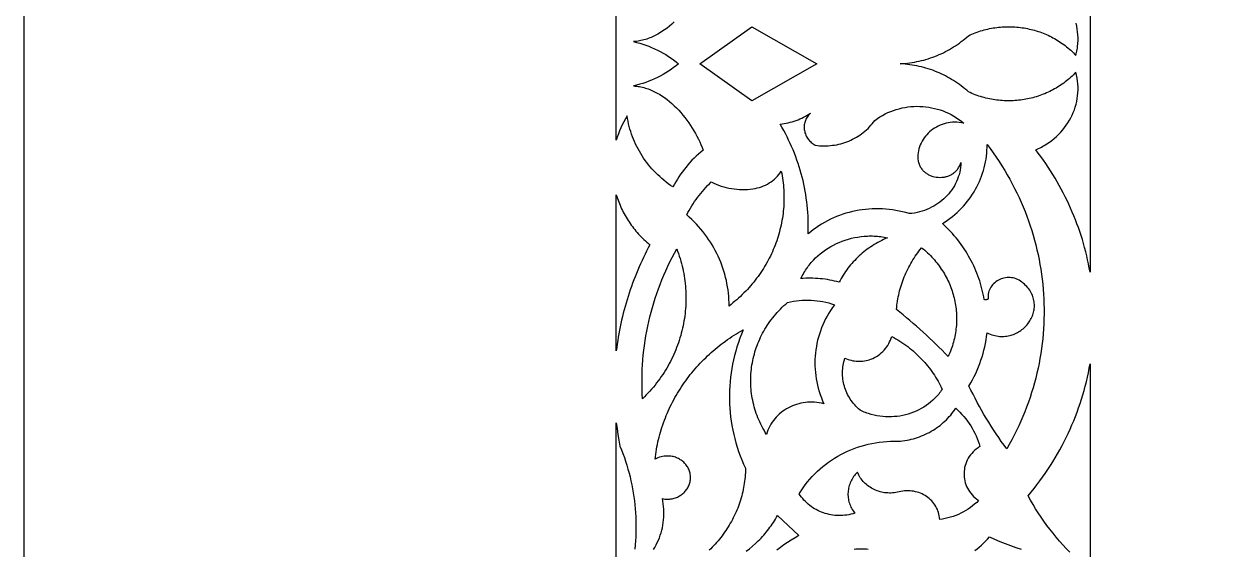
# Model space of a CAD drawing. Extents: x 1908 to 2928, y -299 to 721.
# Drawn here: x 1907.6 to 2110.3, y 216.8 to 305.5 of the extents above; entities that cross this region are included whole.
import ezdxf

# ---------------------------------------------------------------- set-up
doc = ezdxf.new("R2010")
doc.units = 0
doc.layers.add('BITMAP_LAYER', color=18, linetype='CONTINUOUS')

msp = doc.modelspace()

# ---------------------------------------------------------------- linework, layer by layer
at = {"layer": 'BITMAP_LAYER'}
for points in [[(2628.8, -298.58), (2927.55, 0.17), (2927.55, 422.67), (2628.8, 721.42), (2206.31, 721.42), (1907.55, 422.67), (1907.55, 0.17), (2206.31, -298.58)], [(2041.42, 298.8), (2030.44, 292.55), (2021.68, 298.8), (2030.44, 305.05)], [(2058.81, 291.6), (2059.31, 291.58), (2059.81, 291.53), (2060.31, 291.46), (2060.8, 291.38), (2061.29, 291.27), (2061.78, 291.14), (2062.26, 291), (2062.73, 290.83), (2063.2, 290.64), (2063.66, 290.44), (2064.11, 290.21), (2064.55, 289.96), (2064.99, 289.69), (2065.41, 289.41), (2065.82, 289.1), (2066.02, 288.94), (2066.22, 288.77), (2065.84, 288.84), (2065.46, 288.89), (2065.08, 288.92), (2064.7, 288.92), (2064.33, 288.91), (2063.96, 288.87), (2063.6, 288.81), (2063.25, 288.74), (2062.9, 288.65), (2062.56, 288.53), (2062.23, 288.41), (2061.91, 288.26), (2061.6, 288.1), (2061.3, 287.92), (2061.01, 287.73), (2060.73, 287.52), (2060.46, 287.3), (2060.21, 287.06), (2059.97, 286.81), (2059.75, 286.55), (2059.54, 286.28), (2059.35, 286), (2059.18, 285.7), (2059.02, 285.4), (2058.88, 285.08), (2058.76, 284.76), (2058.66, 284.43), (2058.58, 284.09), (2058.52, 283.74), (2058.49, 283.39), (2058.47, 283.02), (2058.48, 282.66), (2058.51, 282.48), (2058.54, 282.31), (2058.59, 282.15), (2058.63, 281.99), (2058.69, 281.84), (2058.75, 281.69), (2058.82, 281.54), (2058.89, 281.4), (2058.97, 281.27), (2059.06, 281.14), (2059.15, 281.01), (2059.24, 280.9), (2059.34, 280.78), (2059.45, 280.67), (2059.56, 280.57), (2059.67, 280.47), (2059.79, 280.38), (2059.91, 280.29), (2060.04, 280.21), (2060.17, 280.13), (2060.3, 280.05), (2060.43, 279.99), (2060.57, 279.93), (2060.71, 279.87), (2060.85, 279.82), (2061, 279.77), (2061.29, 279.69), (2061.59, 279.64), (2061.89, 279.61), (2062.19, 279.6), (2062.5, 279.61), (2062.8, 279.64), (2062.95, 279.66), (2063.1, 279.69), (2063.25, 279.73), (2063.39, 279.77), (2063.54, 279.82), (2063.68, 279.87), (2063.82, 279.93), (2063.95, 279.99), (2064.09, 280.06), (2064.22, 280.14), (2064.35, 280.22), (2064.48, 280.3), (2064.6, 280.4), (2064.72, 280.49), (2064.83, 280.6), (2064.94, 280.71), (2065.05, 280.82), (2065.15, 280.94), (2065.24, 281.07), (2065.33, 281.2), (2065.42, 281.34), (2065.5, 281.49), (2065.57, 281.64), (2065.64, 281.79), (2065.71, 281.95), (2065.76, 282.12), (2065.74, 281.7), (2065.69, 281.28), (2065.63, 280.87), (2065.54, 280.46), (2065.44, 280.06), (2065.31, 279.67), (2065.17, 279.29), (2065.01, 278.91), (2064.83, 278.54), (2064.64, 278.18), (2064.43, 277.83), (2064.2, 277.49), (2063.96, 277.16), (2063.7, 276.84), (2063.43, 276.54), (2063.15, 276.24), (2062.85, 275.96), (2062.53, 275.69), (2062.21, 275.43), (2061.87, 275.18), (2061.52, 274.95), (2061.16, 274.74), (2060.79, 274.54), (2060.4, 274.35), (2060.01, 274.18), (2059.61, 274.03), (2059.2, 273.89), (2058.78, 273.77), (2058.35, 273.67), (2057.91, 273.58), (2057.47, 273.52), (2057.02, 273.47), (2056.46, 273.64), (2055.9, 273.78), (2055.34, 273.91), (2054.77, 274.02), (2054.2, 274.11), (2053.64, 274.19), (2053.07, 274.24), (2052.5, 274.28), (2051.93, 274.3), (2051.36, 274.3), (2050.79, 274.29), (2050.22, 274.25), (2049.66, 274.2), (2049.1, 274.14), (2048.54, 274.05), (2047.98, 273.95), (2047.43, 273.83), (2046.88, 273.69), (2046.34, 273.54), (2045.8, 273.37), (2045.27, 273.18), (2044.75, 272.98), (2044.23, 272.76), (2043.72, 272.52), (2043.21, 272.27), (2042.72, 272), (2042.23, 271.72), (2041.75, 271.42), (2041.28, 271.1), (2040.83, 270.77), (2040.38, 270.42), (2039.94, 270.05), (2039.96, 270.66), (2039.97, 271.27), (2039.97, 271.87), (2039.95, 272.48), (2039.93, 273.08), (2039.89, 273.69), (2039.85, 274.29), (2039.79, 274.89), (2039.72, 275.49), (2039.64, 276.09), (2039.55, 276.68), (2039.45, 277.28), (2039.34, 277.87), (2039.22, 278.46), (2039.09, 279.05), (2038.94, 279.64), (2038.79, 280.22), (2038.62, 280.81), (2038.45, 281.38), (2038.26, 281.96), (2038.06, 282.53), (2037.86, 283.1), (2037.64, 283.67), (2037.41, 284.24), (2037.17, 284.8), (2036.92, 285.35), (2036.66, 285.91), (2036.4, 286.46), (2036.12, 287), (2035.83, 287.54), (2035.53, 288.08), (2035.22, 288.62), (2035.56, 288.65), (2035.91, 288.7), (2036.25, 288.76), (2036.6, 288.83), (2036.93, 288.91), (2037.27, 289), (2037.6, 289.1), (2037.92, 289.21), (2038.25, 289.33), (2038.56, 289.47), (2038.88, 289.61), (2039.18, 289.76), (2039.49, 289.93), (2039.78, 290.1), (2040.07, 290.29), (2040.36, 290.48), (2040.19, 290.31), (2040.04, 290.14), (2039.9, 289.97), (2039.78, 289.79), (2039.67, 289.61), (2039.58, 289.42), (2039.5, 289.23), (2039.43, 289.04), (2039.37, 288.85), (2039.33, 288.66), (2039.3, 288.46), (2039.28, 288.27), (2039.28, 288.08), (2039.28, 287.88), (2039.3, 287.69), (2039.33, 287.5), (2039.37, 287.31), (2039.42, 287.12), (2039.48, 286.94), (2039.55, 286.76), (2039.63, 286.58), (2039.73, 286.41), (2039.83, 286.24), (2039.94, 286.08), (2040.06, 285.93), (2040.19, 285.78), (2040.33, 285.64), (2040.47, 285.5), (2040.63, 285.37), (2040.79, 285.25), (2040.96, 285.14), (2041.14, 285.04), (2041.51, 285), (2041.88, 284.96), (2042.24, 284.94), (2042.61, 284.93), (2042.97, 284.93), (2043.34, 284.95), (2043.7, 284.98), (2044.06, 285.02), (2044.42, 285.07), (2044.77, 285.13), (2045.12, 285.21), (2045.47, 285.29), (2045.81, 285.39), (2046.15, 285.5), (2046.49, 285.62), (2046.82, 285.75), (2047.15, 285.89), (2047.47, 286.05), (2047.78, 286.21), (2048.09, 286.38), (2048.4, 286.57), (2048.69, 286.76), (2048.98, 286.96), (2049.26, 287.18), (2049.54, 287.4), (2049.8, 287.64), (2050.06, 287.88), (2050.31, 288.13), (2050.55, 288.4), (2050.78, 288.67), (2051, 288.95), (2051.22, 289.24), (2051.43, 289.39), (2051.64, 289.54), (2052.07, 289.82), (2052.51, 290.08), (2052.96, 290.32), (2053.42, 290.54), (2053.89, 290.74), (2054.36, 290.92), (2054.84, 291.07), (2055.33, 291.21), (2055.82, 291.33), (2056.31, 291.43), (2056.81, 291.5), (2057.31, 291.56), (2057.81, 291.59), (2058.31, 291.61)], [(2070.7, 284.46), (2071.22, 283.74), (2071.72, 283.01), (2072.21, 282.28), (2072.68, 281.54), (2073.14, 280.79), (2073.58, 280.04), (2074, 279.28), (2074.41, 278.52), (2074.81, 277.75), (2075.19, 276.98), (2075.56, 276.2), (2075.91, 275.42), (2076.25, 274.63), (2076.57, 273.83), (2076.87, 273.04), (2077.16, 272.24), (2077.44, 271.43), (2077.7, 270.63), (2077.94, 269.81), (2078.17, 269), (2078.39, 268.18), (2078.59, 267.36), (2078.77, 266.54), (2078.94, 265.71), (2079.09, 264.89), (2079.23, 264.06), (2079.36, 263.23), (2079.46, 262.39), (2079.56, 261.56), (2079.63, 260.72), (2079.69, 259.89), (2079.74, 259.05), (2079.77, 258.21), (2079.79, 257.37), (2079.79, 256.53), (2079.77, 255.69), (2079.74, 254.85), (2079.69, 254.02), (2079.63, 253.18), (2079.56, 252.34), (2079.46, 251.5), (2079.35, 250.67), (2079.23, 249.83), (2079.09, 249), (2078.94, 248.17), (2078.77, 247.34), (2078.58, 246.51), (2078.38, 245.69), (2078.16, 244.86), (2077.93, 244.04), (2077.68, 243.23), (2077.42, 242.41), (2077.14, 241.6), (2076.85, 240.79), (2076.54, 239.99), (2076.21, 239.19), (2075.87, 238.39), (2075.51, 237.6), (2075.14, 236.81), (2074.75, 236.03), (2074.34, 235.25), (2073.92, 234.48), (2073.49, 233.71), (2073.03, 234.34), (2072.57, 234.97), (2072.13, 235.61), (2071.69, 236.26), (2071.27, 236.91), (2070.85, 237.56), (2070.44, 238.22), (2070.03, 238.89), (2069.64, 239.55), (2069.25, 240.23), (2068.87, 240.9), (2068.5, 241.58), (2068.14, 242.27), (2067.79, 242.96), (2067.44, 243.65), (2067.11, 244.34), (2067.41, 244.87), (2067.7, 245.39), (2067.98, 245.93), (2068.24, 246.47), (2068.49, 247.01), (2068.72, 247.56), (2068.93, 248.12), (2069.13, 248.68), (2069.32, 249.25), (2069.49, 249.82), (2069.64, 250.39), (2069.78, 250.97), (2069.9, 251.55), (2070, 252.14), (2070.09, 252.73), (2070.16, 253.32), (2070.43, 253.2), (2070.7, 253.09), (2070.96, 253), (2071.23, 252.92), (2071.49, 252.85), (2071.75, 252.8), (2072.01, 252.76), (2072.26, 252.73), (2072.52, 252.72), (2072.77, 252.71), (2073.02, 252.72), (2073.26, 252.74), (2073.5, 252.77), (2073.74, 252.81), (2073.98, 252.86), (2074.21, 252.92), (2074.43, 252.99), (2074.65, 253.07), (2074.87, 253.16), (2075.08, 253.26), (2075.29, 253.36), (2075.49, 253.48), (2075.68, 253.6), (2075.87, 253.73), (2076.06, 253.87), (2076.24, 254.01), (2076.41, 254.16), (2076.57, 254.32), (2076.73, 254.48), (2076.88, 254.65), (2077.02, 254.83), (2077.16, 255), (2077.29, 255.19), (2077.41, 255.38), (2077.52, 255.57), (2077.63, 255.77), (2077.72, 255.97), (2077.81, 256.18), (2077.88, 256.38), (2077.95, 256.59), (2078.01, 256.81), (2078.06, 257.02), (2078.1, 257.24), (2078.13, 257.46), (2078.15, 257.68), (2078.16, 257.9), (2078.15, 258.12), (2078.14, 258.35), (2078.12, 258.57), (2078.08, 258.79), (2078.03, 259.01), (2077.97, 259.23), (2077.9, 259.45), (2077.82, 259.67), (2077.72, 259.89), (2077.61, 260.11), (2077.49, 260.32), (2077.36, 260.53), (2077.21, 260.74), (2077.05, 260.94), (2076.87, 261.14), (2076.68, 261.34), (2076.48, 261.53), (2076.26, 261.72), (2076.15, 261.82), (2076.04, 261.91), (2075.81, 262.08), (2075.57, 262.23), (2075.32, 262.35), (2075.07, 262.46), (2074.82, 262.54), (2074.56, 262.6), (2074.31, 262.64), (2074.05, 262.67), (2073.79, 262.67), (2073.53, 262.66), (2073.27, 262.63), (2073.02, 262.58), (2072.78, 262.51), (2072.54, 262.43), (2072.3, 262.34), (2072.08, 262.22), (2071.86, 262.1), (2071.65, 261.95), (2071.46, 261.8), (2071.27, 261.63), (2071.1, 261.45), (2070.95, 261.26), (2070.81, 261.05), (2070.68, 260.83), (2070.58, 260.6), (2070.49, 260.37), (2070.42, 260.12), (2070.37, 259.86), (2070.35, 259.6), (2070.35, 259.32), (2070.37, 259.04), (2070.29, 259), (2070.21, 258.97), (2070.12, 258.94), (2070.03, 258.93), (2069.94, 258.92), (2069.85, 258.92), (2069.76, 258.92), (2069.67, 258.94), (2069.59, 259.39), (2069.5, 259.85), (2069.4, 260.3), (2069.3, 260.75), (2069.18, 261.2), (2069.05, 261.64), (2068.92, 262.09), (2068.77, 262.53), (2068.62, 262.96), (2068.45, 263.39), (2068.28, 263.82), (2068.1, 264.25), (2067.91, 264.67), (2067.71, 265.09), (2067.5, 265.5), (2067.28, 265.91), (2067.05, 266.31), (2066.82, 266.71), (2066.57, 267.11), (2066.32, 267.5), (2066.06, 267.89), (2065.79, 268.27), (2065.51, 268.65), (2065.22, 269.02), (2064.93, 269.39), (2064.62, 269.75), (2064.31, 270.11), (2063.99, 270.46), (2063.67, 270.8), (2063.33, 271.14), (2062.99, 271.47), (2062.64, 271.8), (2063.08, 272.08), (2063.51, 272.38), (2063.92, 272.69), (2064.33, 273.01), (2064.72, 273.34), (2065.1, 273.68), (2065.47, 274.03), (2065.83, 274.39), (2066.17, 274.76), (2066.5, 275.14), (2066.82, 275.53), (2067.13, 275.93), (2067.42, 276.33), (2067.7, 276.75), (2067.96, 277.17), (2068.21, 277.59), (2068.45, 278.03), (2068.67, 278.47), (2068.88, 278.92), (2069.07, 279.37), (2069.25, 279.83), (2069.41, 280.3), (2069.56, 280.77), (2069.69, 281.24), (2069.8, 281.72), (2069.9, 282.21), (2069.99, 282.69), (2070.06, 283.18), (2070.11, 283.68), (2070.15, 284.18), (2070.17, 284.67), (2070.17, 285.18)], [(2035.49, 280.27), (2035.56, 279.87), (2035.62, 279.47), (2035.68, 279.07), (2035.73, 278.67), (2035.77, 278.27), (2035.81, 277.87), (2035.83, 277.47), (2035.85, 277.07), (2035.87, 276.67), (2035.87, 276.27), (2035.87, 275.87), (2035.86, 275.47), (2035.84, 275.07), (2035.82, 274.68), (2035.79, 274.28), (2035.75, 273.88), (2035.71, 273.49), (2035.66, 273.1), (2035.6, 272.71), (2035.53, 272.32), (2035.46, 271.93), (2035.38, 271.54), (2035.29, 271.15), (2035.2, 270.77), (2035.1, 270.39), (2035, 270), (2034.88, 269.63), (2034.76, 269.25), (2034.64, 268.87), (2034.5, 268.5), (2034.36, 268.13), (2034.22, 267.76), (2034.07, 267.39), (2033.91, 267.03), (2033.74, 266.67), (2033.57, 266.31), (2033.39, 265.95), (2033.21, 265.6), (2033.01, 265.25), (2032.82, 264.9), (2032.61, 264.55), (2032.4, 264.21), (2032.19, 263.87), (2031.96, 263.54), (2031.74, 263.2), (2031.5, 262.87), (2031.26, 262.55), (2031.01, 262.22), (2030.76, 261.91), (2030.5, 261.59), (2030.24, 261.28), (2029.97, 260.97), (2029.69, 260.67), (2029.41, 260.37), (2029.12, 260.07), (2028.82, 259.78), (2028.52, 259.49), (2028.22, 259.21), (2027.9, 258.93), (2027.59, 258.66), (2027.26, 258.39), (2026.94, 258.12), (2026.6, 257.86), (2026.6, 258.41), (2026.58, 258.95), (2026.54, 259.5), (2026.49, 260.04), (2026.43, 260.57), (2026.35, 261.11), (2026.25, 261.64), (2026.14, 262.17), (2026.02, 262.7), (2025.88, 263.22), (2025.73, 263.74), (2025.57, 264.25), (2025.39, 264.76), (2025.19, 265.27), (2024.98, 265.77), (2024.76, 266.26), (2024.53, 266.75), (2024.28, 267.23), (2024.02, 267.71), (2023.74, 268.18), (2023.46, 268.64), (2023.15, 269.1), (2022.84, 269.55), (2022.51, 270), (2022.18, 270.43), (2021.82, 270.86), (2021.46, 271.28), (2021.08, 271.69), (2020.7, 272.09), (2020.3, 272.49), (2019.88, 272.87), (2019.46, 273.25), (2019.66, 273.64), (2019.87, 274.02), (2020.08, 274.39), (2020.31, 274.77), (2020.54, 275.13), (2020.78, 275.5), (2021.03, 275.86), (2021.28, 276.21), (2021.55, 276.56), (2021.82, 276.9), (2022.1, 277.24), (2022.38, 277.57), (2022.68, 277.9), (2022.98, 278.22), (2023.29, 278.53), (2023.6, 278.84), (2024.01, 278.64), (2024.42, 278.46), (2024.84, 278.29), (2025.26, 278.14), (2025.69, 278.01), (2026.13, 277.89), (2026.57, 277.79), (2027.01, 277.71), (2027.46, 277.64), (2027.91, 277.59), (2028.36, 277.56), (2028.81, 277.55), (2029.27, 277.55), (2029.72, 277.57), (2030.18, 277.61), (2030.63, 277.67), (2031, 277.73), (2031.37, 277.81), (2031.73, 277.9), (2032.08, 278.02), (2032.42, 278.15), (2032.75, 278.3), (2033.08, 278.47), (2033.39, 278.66), (2033.69, 278.86), (2033.98, 279.07), (2034.25, 279.3), (2034.52, 279.55), (2034.76, 279.81), (2034.99, 280.09), (2035.21, 280.37), (2035.41, 280.67)], [(2007.65, 276.37), (2007.75, 276.06), (2007.85, 275.76), (2007.96, 275.47), (2008.08, 275.17), (2008.2, 274.88), (2008.32, 274.58), (2008.46, 274.29), (2008.59, 274.01), (2008.74, 273.72), (2008.89, 273.44), (2009.04, 273.16), (2009.2, 272.88), (2009.37, 272.61), (2009.54, 272.34), (2009.72, 272.07), (2009.9, 271.8), (2010.08, 271.54), (2010.28, 271.28), (2010.47, 271.02), (2010.68, 270.77), (2010.88, 270.52), (2011.1, 270.27), (2011.31, 270.03), (2011.54, 269.79), (2011.76, 269.55), (2012, 269.32), (2012.23, 269.09), (2012.47, 268.87), (2012.72, 268.65), (2012.97, 268.43), (2013.23, 268.22), (2012.95, 267.69), (2012.68, 267.15), (2012.41, 266.62), (2012.15, 266.08), (2011.9, 265.54), (2011.65, 265), (2011.41, 264.46), (2011.18, 263.91), (2010.95, 263.36), (2010.73, 262.81), (2010.52, 262.26), (2010.31, 261.7), (2010.11, 261.15), (2009.92, 260.59), (2009.73, 260.03), (2009.55, 259.47), (2009.37, 258.9), (2009.21, 258.34), (2009.04, 257.77), (2008.89, 257.2), (2008.74, 256.63), (2008.6, 256.06), (2008.46, 255.48), (2008.34, 254.91), (2008.22, 254.33), (2008.1, 253.75), (2007.99, 253.17), (2007.89, 252.59), (2007.8, 252.01), (2007.71, 251.43), (2007.63, 250.85), (2007.55, 250.26), (2007.55, 276.67)], [(2050.83, 269.7), (2051.11, 269.69), (2051.39, 269.67), (2051.67, 269.65), (2051.95, 269.63), (2052.24, 269.59), (2052.52, 269.56), (2052.8, 269.51), (2053.08, 269.46), (2053.36, 269.4), (2053.03, 269.26), (2052.7, 269.11), (2052.37, 268.95), (2052.05, 268.78), (2051.74, 268.61), (2051.42, 268.43), (2051.12, 268.25), (2050.81, 268.05), (2050.52, 267.86), (2050.22, 267.66), (2049.93, 267.45), (2049.65, 267.23), (2049.37, 267.01), (2049.1, 266.79), (2048.83, 266.56), (2048.57, 266.32), (2048.31, 266.08), (2048.06, 265.83), (2047.82, 265.58), (2047.58, 265.32), (2047.35, 265.06), (2047.12, 264.8), (2046.9, 264.52), (2046.68, 264.25), (2046.48, 263.97), (2046.27, 263.68), (2046.08, 263.39), (2045.89, 263.1), (2045.71, 262.8), (2045.53, 262.5), (2045.36, 262.19), (2045.2, 261.88), (2044.81, 261.99), (2044.41, 262.08), (2044.01, 262.17), (2043.61, 262.25), (2043.21, 262.32), (2042.81, 262.38), (2042.4, 262.43), (2042, 262.47), (2041.59, 262.5), (2041.18, 262.53), (2040.77, 262.54), (2040.36, 262.55), (2039.95, 262.55), (2039.54, 262.54), (2039.14, 262.52), (2038.73, 262.49), (2038.85, 262.73), (2038.97, 262.98), (2039.1, 263.21), (2039.24, 263.45), (2039.37, 263.68), (2039.52, 263.91), (2039.67, 264.13), (2039.82, 264.35), (2039.98, 264.57), (2040.15, 264.78), (2040.31, 264.99), (2040.49, 265.2), (2040.66, 265.4), (2040.84, 265.59), (2041.22, 265.98), (2041.61, 266.34), (2042.01, 266.69), (2042.43, 267.02), (2042.87, 267.33), (2043.31, 267.63), (2043.77, 267.9), (2044.24, 268.16), (2044.72, 268.4), (2045.21, 268.62), (2045.72, 268.82), (2046.23, 269), (2046.75, 269.17), (2047.27, 269.31), (2047.8, 269.43), (2048.34, 269.52), (2048.89, 269.6), (2049.44, 269.66), (2049.99, 269.69), (2050.27, 269.7), (2050.55, 269.7)], [(2059.37, 267.51), (2059.63, 267.29), (2059.88, 267.07), (2060.13, 266.84), (2060.37, 266.61), (2060.6, 266.37), (2060.83, 266.14), (2061.05, 265.89), (2061.27, 265.65), (2061.48, 265.4), (2061.68, 265.15), (2061.88, 264.89), (2062.08, 264.63), (2062.26, 264.37), (2062.44, 264.1), (2062.62, 263.83), (2062.79, 263.56), (2062.95, 263.29), (2063.11, 263.01), (2063.26, 262.73), (2063.41, 262.45), (2063.55, 262.17), (2063.68, 261.88), (2063.81, 261.6), (2063.93, 261.3), (2064.04, 261.01), (2064.15, 260.72), (2064.25, 260.42), (2064.35, 260.12), (2064.44, 259.82), (2064.52, 259.52), (2064.6, 259.22), (2064.67, 258.92), (2064.73, 258.61), (2064.79, 258.31), (2064.84, 258), (2064.89, 257.69), (2064.92, 257.38), (2064.96, 257.07), (2064.98, 256.76), (2065, 256.45), (2065.01, 256.14), (2065.02, 255.83), (2065.02, 255.51), (2065.01, 255.2), (2065, 254.89), (2064.98, 254.57), (2064.95, 254.26), (2064.91, 253.95), (2064.87, 253.64), (2064.83, 253.32), (2064.77, 253.01), (2064.71, 252.7), (2064.64, 252.39), (2064.57, 252.08), (2064.49, 251.77), (2064.4, 251.46), (2064.3, 251.15), (2064.2, 250.85), (2064.09, 250.54), (2063.97, 250.24), (2063.85, 249.93), (2063.72, 249.63), (2063.58, 249.33), (2063.07, 249.86), (2062.56, 250.39), (2062.04, 250.91), (2061.51, 251.42), (2060.98, 251.94), (2060.45, 252.44), (2059.91, 252.95), (2059.37, 253.45), (2058.82, 253.94), (2058.27, 254.43), (2057.71, 254.92), (2057.15, 255.4), (2056.58, 255.88), (2056.01, 256.35), (2055.44, 256.82), (2054.86, 257.29), (2054.9, 257.64), (2054.94, 257.99), (2054.98, 258.35), (2055.04, 258.7), (2055.1, 259.05), (2055.16, 259.4), (2055.24, 259.74), (2055.32, 260.09), (2055.4, 260.43), (2055.5, 260.77), (2055.6, 261.12), (2055.7, 261.45), (2055.82, 261.79), (2055.93, 262.13), (2056.06, 262.46), (2056.19, 262.79), (2056.33, 263.12), (2056.47, 263.44), (2056.62, 263.77), (2056.78, 264.09), (2056.94, 264.41), (2057.1, 264.72), (2057.28, 265.04), (2057.46, 265.35), (2057.64, 265.65), (2057.84, 265.96), (2058.03, 266.26), (2058.24, 266.56), (2058.45, 266.86), (2058.66, 267.15), (2058.88, 267.44), (2059.11, 267.72)], [(2017.92, 267.13), (2018.06, 266.71), (2018.2, 266.3), (2018.33, 265.88), (2018.45, 265.46), (2018.57, 265.04), (2018.67, 264.62), (2018.77, 264.2), (2018.86, 263.78), (2018.94, 263.36), (2019.02, 262.94), (2019.08, 262.51), (2019.14, 262.09), (2019.19, 261.67), (2019.23, 261.24), (2019.26, 260.82), (2019.29, 260.39), (2019.31, 259.97), (2019.32, 259.55), (2019.32, 259.12), (2019.31, 258.7), (2019.3, 258.28), (2019.28, 257.85), (2019.25, 257.43), (2019.21, 257.01), (2019.17, 256.59), (2019.12, 256.17), (2019.06, 255.75), (2018.99, 255.34), (2018.92, 254.92), (2018.83, 254.51), (2018.74, 254.09), (2018.65, 253.68), (2018.54, 253.27), (2018.43, 252.86), (2018.31, 252.46), (2018.18, 252.05), (2018.05, 251.65), (2017.9, 251.25), (2017.75, 250.85), (2017.6, 250.46), (2017.43, 250.06), (2017.26, 249.67), (2017.08, 249.28), (2016.89, 248.9), (2016.7, 248.51), (2016.5, 248.13), (2016.29, 247.76), (2016.08, 247.38), (2015.85, 247.01), (2015.62, 246.64), (2015.39, 246.28), (2015.14, 245.92), (2014.89, 245.56), (2014.63, 245.21), (2014.37, 244.85), (2014.1, 244.51), (2013.82, 244.17), (2013.53, 243.83), (2013.24, 243.49), (2012.94, 243.16), (2012.63, 242.83), (2012.32, 242.51), (2011.99, 242.19), (2011.95, 243.02), (2011.92, 243.84), (2011.9, 244.66), (2011.9, 245.48), (2011.92, 246.31), (2011.94, 247.13), (2011.99, 247.94), (2012.05, 248.76), (2012.12, 249.58), (2012.21, 250.39), (2012.31, 251.2), (2012.43, 252.02), (2012.56, 252.82), (2012.7, 253.63), (2012.86, 254.43), (2013.04, 255.23), (2013.23, 256.03), (2013.43, 256.83), (2013.65, 257.62), (2013.88, 258.41), (2014.13, 259.19), (2014.39, 259.97), (2014.66, 260.75), (2014.95, 261.52), (2015.25, 262.29), (2015.57, 263.05), (2015.9, 263.81), (2016.24, 264.57), (2016.6, 265.32), (2016.97, 266.06), (2017.36, 266.8), (2017.76, 267.54)], [(2040.46, 258.84), (2040.96, 258.81), (2041.46, 258.76), (2041.96, 258.69), (2042.45, 258.6), (2042.94, 258.49), (2043.43, 258.37), (2043.91, 258.23), (2044.39, 258.07), (2044.05, 257.6), (2043.74, 257.13), (2043.44, 256.65), (2043.16, 256.16), (2042.9, 255.67), (2042.65, 255.17), (2042.43, 254.66), (2042.22, 254.15), (2042.03, 253.63), (2041.85, 253.11), (2041.7, 252.58), (2041.56, 252.06), (2041.44, 251.52), (2041.34, 250.99), (2041.25, 250.45), (2041.19, 249.91), (2041.14, 249.37), (2041.11, 248.82), (2041.1, 248.28), (2041.1, 247.74), (2041.13, 247.19), (2041.17, 246.65), (2041.23, 246.11), (2041.31, 245.56), (2041.41, 245.02), (2041.53, 244.49), (2041.67, 243.95), (2041.82, 243.42), (2041.99, 242.89), (2042.19, 242.36), (2042.4, 241.84), (2042.63, 241.32), (2042.23, 241.42), (2041.84, 241.49), (2041.44, 241.55), (2041.05, 241.59), (2040.65, 241.61), (2040.26, 241.61), (2039.87, 241.59), (2039.49, 241.55), (2039.11, 241.5), (2038.73, 241.43), (2038.36, 241.34), (2038, 241.24), (2037.64, 241.11), (2037.29, 240.98), (2036.95, 240.82), (2036.61, 240.66), (2036.28, 240.47), (2035.97, 240.28), (2035.66, 240.06), (2035.37, 239.84), (2035.08, 239.6), (2034.81, 239.35), (2034.55, 239.08), (2034.31, 238.8), (2034.08, 238.51), (2033.86, 238.21), (2033.66, 237.9), (2033.48, 237.57), (2033.31, 237.24), (2033.16, 236.89), (2033.02, 236.53), (2032.91, 236.16), (2032.7, 236.51), (2032.5, 236.85), (2032.3, 237.2), (2032.12, 237.55), (2031.94, 237.91), (2031.78, 238.26), (2031.62, 238.62), (2031.47, 238.98), (2031.33, 239.34), (2031.2, 239.71), (2031.08, 240.07), (2030.96, 240.44), (2030.86, 240.81), (2030.76, 241.18), (2030.67, 241.55), (2030.59, 241.92), (2030.52, 242.29), (2030.46, 242.67), (2030.4, 243.04), (2030.36, 243.42), (2030.32, 243.79), (2030.29, 244.17), (2030.27, 244.54), (2030.26, 244.92), (2030.26, 245.29), (2030.26, 245.67), (2030.28, 246.04), (2030.3, 246.42), (2030.33, 246.79), (2030.37, 247.16), (2030.41, 247.53), (2030.47, 247.91), (2030.53, 248.28), (2030.6, 248.64), (2030.68, 249.01), (2030.77, 249.38), (2030.87, 249.74), (2030.97, 250.1), (2031.08, 250.46), (2031.2, 250.82), (2031.33, 251.18), (2031.47, 251.53), (2031.61, 251.88), (2031.77, 252.23), (2031.93, 252.58), (2032.1, 252.92), (2032.27, 253.26), (2032.46, 253.6), (2032.65, 253.93), (2032.85, 254.26), (2033.06, 254.59), (2033.27, 254.91), (2033.5, 255.23), (2033.73, 255.55), (2033.97, 255.86), (2034.22, 256.16), (2034.47, 256.47), (2034.73, 256.77), (2035.01, 257.06), (2035.28, 257.35), (2035.57, 257.64), (2035.86, 257.92), (2036.16, 258.19), (2036.47, 258.46), (2036.97, 258.57), (2037.46, 258.67), (2037.96, 258.74), (2038.46, 258.8), (2038.96, 258.83), (2039.46, 258.85), (2039.96, 258.86)], [(2054.42, 252.53), (2054.77, 252.33), (2055.11, 252.13), (2055.45, 251.91), (2055.78, 251.69), (2056.11, 251.47), (2056.44, 251.24), (2056.76, 251), (2057.07, 250.76), (2057.38, 250.51), (2057.68, 250.26), (2057.98, 250), (2058.27, 249.73), (2058.55, 249.46), (2058.83, 249.18), (2059.1, 248.9), (2059.37, 248.62), (2059.63, 248.33), (2059.88, 248.03), (2060.13, 247.73), (2060.37, 247.42), (2060.61, 247.11), (2060.84, 246.8), (2061.06, 246.48), (2061.27, 246.15), (2061.48, 245.83), (2061.68, 245.49), (2061.88, 245.16), (2062.06, 244.82), (2062.24, 244.47), (2062.42, 244.13), (2062.58, 243.77), (2062.44, 243.57), (2062.3, 243.37), (2062.15, 243.18), (2062, 242.98), (2061.84, 242.8), (2061.68, 242.62), (2061.51, 242.44), (2061.35, 242.26), (2061, 241.93), (2060.63, 241.61), (2060.26, 241.32), (2059.87, 241.03), (2059.47, 240.77), (2059.05, 240.53), (2058.63, 240.3), (2058.2, 240.1), (2057.76, 239.91), (2057.31, 239.74), (2056.85, 239.6), (2056.39, 239.47), (2055.92, 239.36), (2055.44, 239.27), (2054.97, 239.2), (2054.48, 239.16), (2054, 239.13), (2053.51, 239.12), (2053.03, 239.14), (2052.54, 239.17), (2052.05, 239.23), (2051.57, 239.31), (2051.08, 239.41), (2050.6, 239.54), (2050.12, 239.68), (2049.89, 239.76), (2049.65, 239.85), (2049.42, 239.94), (2049.18, 240.04), (2048.95, 240.14), (2048.72, 240.25), (2048.48, 240.47), (2048.25, 240.68), (2048.03, 240.91), (2047.82, 241.14), (2047.61, 241.37), (2047.42, 241.62), (2047.24, 241.87), (2047.07, 242.12), (2046.91, 242.38), (2046.76, 242.64), (2046.62, 242.91), (2046.48, 243.18), (2046.36, 243.45), (2046.25, 243.73), (2046.15, 244.01), (2046.07, 244.3), (2045.99, 244.59), (2045.92, 244.88), (2045.87, 245.17), (2045.82, 245.47), (2045.79, 245.76), (2045.76, 246.06), (2045.75, 246.36), (2045.75, 246.66), (2045.76, 246.96), (2045.79, 247.26), (2045.82, 247.56), (2045.87, 247.86), (2045.93, 248.16), (2045.99, 248.45), (2046.08, 248.75), (2046.17, 249.05), (2046.43, 248.93), (2046.69, 248.84), (2046.96, 248.75), (2047.23, 248.68), (2047.5, 248.62), (2047.78, 248.57), (2048.06, 248.54), (2048.34, 248.52), (2048.62, 248.52), (2048.9, 248.52), (2049.18, 248.55), (2049.46, 248.58), (2049.73, 248.63), (2050.01, 248.69), (2050.28, 248.77), (2050.55, 248.86), (2050.87, 249), (2051.18, 249.16), (2051.48, 249.33), (2051.77, 249.52), (2052.04, 249.73), (2052.3, 249.94), (2052.55, 250.17), (2052.78, 250.41), (2053, 250.67), (2053.2, 250.93), (2053.39, 251.21), (2053.56, 251.5), (2053.71, 251.79), (2053.85, 252.1), (2053.96, 252.41), (2054.06, 252.73)], [(2065.23, 240.25), (2065.59, 239.9), (2065.92, 239.55), (2066.25, 239.18), (2066.56, 238.8), (2066.85, 238.42), (2067.13, 238.02), (2067.4, 237.62), (2067.65, 237.21), (2067.88, 236.79), (2068.1, 236.36), (2068.31, 235.93), (2068.49, 235.48), (2068.66, 235.04), (2068.82, 234.58), (2068.95, 234.12), (2068.79, 234.02), (2068.64, 233.91), (2068.49, 233.8), (2068.34, 233.69), (2068.06, 233.46), (2067.81, 233.21), (2067.57, 232.95), (2067.35, 232.68), (2067.15, 232.4), (2066.97, 232.12), (2066.82, 231.82), (2066.68, 231.52), (2066.56, 231.21), (2066.46, 230.89), (2066.38, 230.58), (2066.33, 230.25), (2066.29, 229.93), (2066.27, 229.61), (2066.27, 229.28), (2066.3, 228.96), (2066.34, 228.63), (2066.4, 228.31), (2066.49, 227.99), (2066.59, 227.68), (2066.71, 227.37), (2066.86, 227.07), (2067.02, 226.78), (2067.21, 226.49), (2067.41, 226.21), (2067.64, 225.94), (2067.88, 225.68), (2068.15, 225.44), (2068.44, 225.21), (2068.59, 225.09), (2068.74, 224.99), (2068.41, 224.67), (2068.07, 224.36), (2067.71, 224.07), (2067.34, 223.79), (2066.96, 223.53), (2066.57, 223.28), (2066.17, 223.06), (2065.75, 222.84), (2065.33, 222.65), (2064.9, 222.47), (2064.46, 222.31), (2064.01, 222.16), (2063.56, 222.04), (2063.1, 221.93), (2062.64, 221.84), (2062.17, 221.77), (2062.14, 222.07), (2062.1, 222.37), (2062.04, 222.66), (2061.97, 222.95), (2061.87, 223.22), (2061.77, 223.49), (2061.64, 223.75), (2061.5, 224), (2061.35, 224.24), (2061.19, 224.48), (2061.01, 224.7), (2060.82, 224.92), (2060.61, 225.12), (2060.4, 225.31), (2060.17, 225.49), (2059.94, 225.66), (2059.7, 225.82), (2059.44, 225.96), (2059.18, 226.09), (2058.91, 226.21), (2058.64, 226.32), (2058.36, 226.41), (2058.07, 226.48), (2057.77, 226.54), (2057.48, 226.59), (2057.17, 226.62), (2056.87, 226.63), (2056.56, 226.63), (2056.25, 226.61), (2055.93, 226.57), (2055.62, 226.52), (2055.3, 226.45), (2055.03, 226.38), (2054.76, 226.33), (2054.49, 226.29), (2054.21, 226.27), (2053.94, 226.25), (2053.67, 226.25), (2053.4, 226.26), (2053.13, 226.28), (2052.87, 226.31), (2052.6, 226.36), (2052.34, 226.41), (2052.09, 226.48), (2051.84, 226.55), (2051.59, 226.64), (2051.34, 226.73), (2051.1, 226.84), (2050.87, 226.96), (2050.64, 227.08), (2050.42, 227.22), (2050.21, 227.36), (2050, 227.52), (2049.8, 227.68), (2049.6, 227.85), (2049.42, 228.03), (2049.24, 228.22), (2049.07, 228.42), (2048.91, 228.63), (2048.76, 228.84), (2048.62, 229.06), (2048.49, 229.29), (2048.38, 229.53), (2048.27, 229.77), (2048.09, 229.59), (2047.92, 229.4), (2047.77, 229.21), (2047.62, 229.02), (2047.49, 228.81), (2047.36, 228.61), (2047.25, 228.4), (2047.14, 228.18), (2047.05, 227.97), (2046.97, 227.75), (2046.89, 227.53), (2046.83, 227.3), (2046.78, 227.07), (2046.74, 226.85), (2046.71, 226.62), (2046.69, 226.39), (2046.68, 226.15), (2046.68, 225.92), (2046.69, 225.69), (2046.72, 225.46), (2046.75, 225.23), (2046.79, 225), (2046.85, 224.77), (2046.92, 224.55), (2046.99, 224.33), (2047.08, 224.1), (2047.18, 223.89), (2047.29, 223.67), (2047.41, 223.46), (2047.54, 223.25), (2047.68, 223.05), (2047.84, 222.85), (2047.5, 222.75), (2047.17, 222.66), (2046.83, 222.59), (2046.49, 222.53), (2046.15, 222.49), (2045.81, 222.46), (2045.47, 222.45), (2045.13, 222.44), (2044.8, 222.46), (2044.46, 222.48), (2044.13, 222.52), (2043.8, 222.57), (2043.48, 222.64), (2043.15, 222.71), (2042.83, 222.8), (2042.52, 222.91), (2042.21, 223.02), (2041.9, 223.15), (2041.61, 223.29), (2041.31, 223.44), (2041.03, 223.6), (2040.75, 223.77), (2040.48, 223.96), (2040.22, 224.15), (2039.96, 224.36), (2039.72, 224.58), (2039.48, 224.81), (2039.25, 225.05), (2039.04, 225.3), (2038.83, 225.56), (2038.63, 225.83), (2038.45, 226.11), (2038.77, 226.64), (2039.12, 227.15), (2039.47, 227.65), (2039.85, 228.13), (2040.24, 228.6), (2040.65, 229.05), (2041.07, 229.49), (2041.51, 229.92), (2041.96, 230.33), (2042.42, 230.72), (2042.9, 231.1), (2043.39, 231.47), (2043.9, 231.81), (2044.41, 232.14), (2044.94, 232.46), (2045.48, 232.76), (2046.02, 233.04), (2046.58, 233.3), (2047.15, 233.54), (2047.73, 233.77), (2048.31, 233.98), (2048.9, 234.17), (2049.5, 234.34), (2050.11, 234.49), (2050.72, 234.63), (2051.34, 234.74), (2051.97, 234.83), (2052.6, 234.91), (2053.24, 234.96), (2053.88, 234.99), (2054.52, 235.01), (2055.17, 235), (2055.54, 235.03), (2055.91, 235.07), (2056.28, 235.12), (2056.65, 235.19), (2057.01, 235.26), (2057.37, 235.34), (2057.73, 235.43), (2058.08, 235.54), (2058.43, 235.65), (2058.77, 235.77), (2059.11, 235.9), (2059.45, 236.04), (2059.78, 236.19), (2060.1, 236.35), (2060.43, 236.51), (2060.74, 236.69), (2061.05, 236.87), (2061.35, 237.06), (2061.65, 237.26), (2061.94, 237.47), (2062.23, 237.69), (2062.5, 237.92), (2062.77, 238.15), (2063.04, 238.39), (2063.3, 238.64), (2063.54, 238.89), (2063.79, 239.16), (2064.02, 239.43), (2064.24, 239.71), (2064.46, 239.99), (2064.67, 240.28), (2064.87, 240.58)]]:
    msp.add_lwpolyline(points, close=True, dxfattribs=at)
for points in [[(2087.55, 334.02), (2087.55, 298.8), (2087.55, 263.58), (2087.43, 264.28), (2087.29, 264.97), (2087.14, 265.66), (2086.99, 266.35), (2086.82, 267.04), (2086.64, 267.73), (2086.45, 268.41), (2086.25, 269.09), (2086.04, 269.76), (2085.81, 270.44), (2085.58, 271.11), (2085.34, 271.77), (2085.09, 272.44), (2084.83, 273.1), (2084.55, 273.75), (2084.27, 274.41), (2083.98, 275.06), (2083.67, 275.7), (2083.36, 276.34), (2083.03, 276.98), (2082.7, 277.61), (2082.36, 278.24), (2082, 278.87), (2081.64, 279.49), (2081.27, 280.1), (2080.88, 280.71), (2080.49, 281.32), (2080.09, 281.92), (2079.67, 282.51), (2079.25, 283.11), (2078.82, 283.69), (2078.38, 284.27), (2078.63, 284.38), (2078.87, 284.49), (2079.11, 284.61), (2079.35, 284.73), (2079.59, 284.86), (2079.82, 284.99), (2080.26, 285.27), (2080.7, 285.56), (2081.11, 285.86), (2081.51, 286.19), (2081.89, 286.53), (2082.26, 286.88), (2082.61, 287.24), (2082.94, 287.62), (2083.25, 288.01), (2083.54, 288.41), (2083.82, 288.82), (2084.07, 289.25), (2084.31, 289.68), (2084.53, 290.12), (2084.72, 290.57), (2084.9, 291.03), (2085.05, 291.49), (2085.19, 291.96), (2085.3, 292.44), (2085.39, 292.92), (2085.46, 293.41), (2085.5, 293.9), (2085.52, 294.39), (2085.52, 294.89), (2085.5, 295.39), (2085.45, 295.89), (2085.38, 296.39), (2085.34, 296.64), (2085.29, 296.89), (2085.23, 297.14), (2085.17, 297.39), (2084.95, 297.17), (2084.73, 296.95), (2084.51, 296.73), (2084.29, 296.52), (2084.06, 296.31), (2083.82, 296.11), (2083.58, 295.92), (2083.34, 295.73), (2083.1, 295.55), (2082.85, 295.37), (2082.59, 295.19), (2082.34, 295.02), (2082.08, 294.86), (2081.82, 294.7), (2081.56, 294.55), (2081.29, 294.4), (2081.02, 294.26), (2080.74, 294.13), (2080.47, 294), (2080.19, 293.87), (2079.91, 293.75), (2079.63, 293.64), (2079.34, 293.53), (2079.06, 293.43), (2078.77, 293.33), (2078.48, 293.24), (2078.19, 293.15), (2077.89, 293.07), (2077.6, 292.99), (2077.3, 292.92), (2077, 292.86), (2076.7, 292.8), (2076.4, 292.75), (2076.1, 292.7), (2075.79, 292.66), (2075.49, 292.63), (2075.19, 292.6), (2074.88, 292.57), (2074.57, 292.56), (2074.27, 292.54), (2073.96, 292.54), (2073.65, 292.54), (2073.35, 292.54), (2073.04, 292.56), (2072.73, 292.57), (2072.42, 292.6), (2072.12, 292.63), (2071.81, 292.66), (2071.5, 292.7), (2071.2, 292.75), (2070.89, 292.8), (2070.58, 292.86), (2070.28, 292.93), (2069.98, 293), (2069.67, 293.08), (2069.37, 293.16), (2069.07, 293.25), (2068.77, 293.35), (2068.48, 293.45), (2068.18, 293.56), (2067.88, 293.67), (2067.59, 293.79), (2067.3, 293.92), (2067.01, 294.05), (2066.72, 294.32), (2066.42, 294.57), (2066.12, 294.82), (2065.81, 295.06), (2065.49, 295.3), (2065.17, 295.53), (2064.85, 295.75), (2064.52, 295.96), (2064.18, 296.17), (2063.84, 296.37), (2063.5, 296.56), (2063.15, 296.74), (2062.8, 296.92), (2062.44, 297.09), (2062.08, 297.25), (2061.72, 297.41), (2061.35, 297.56), (2060.98, 297.7), (2060.61, 297.83), (2060.23, 297.95), (2059.85, 298.07), (2059.47, 298.17), (2059.08, 298.27), (2058.69, 298.37), (2058.3, 298.45), (2057.91, 298.53), (2057.51, 298.59), (2057.11, 298.65), (2056.71, 298.7), (2056.31, 298.74), (2055.91, 298.78), (2055.5, 298.8), (2055.91, 298.83), (2056.31, 298.86), (2056.71, 298.9), (2057.11, 298.95), (2057.51, 299.01), (2057.91, 299.08), (2058.3, 299.16), (2058.69, 299.24), (2059.08, 299.33), (2059.47, 299.43), (2059.85, 299.54), (2060.23, 299.65), (2060.61, 299.78), (2060.98, 299.91), (2061.35, 300.05), (2061.72, 300.2), (2062.08, 300.35), (2062.44, 300.51), (2062.8, 300.68), (2063.15, 300.86), (2063.5, 301.04), (2063.84, 301.24), (2064.18, 301.44), (2064.52, 301.64), (2064.85, 301.86), (2065.17, 302.08), (2065.49, 302.31), (2065.81, 302.54), (2066.12, 302.78), (2066.42, 303.03), (2066.72, 303.29), (2067.01, 303.55), (2067.3, 303.69), (2067.59, 303.81), (2067.88, 303.93), (2068.18, 304.05), (2068.48, 304.16), (2068.77, 304.26), (2069.07, 304.35), (2069.37, 304.44), (2069.67, 304.53), (2069.98, 304.61), (2070.28, 304.68), (2070.58, 304.74), (2070.89, 304.8), (2071.2, 304.86), (2071.5, 304.9), (2071.81, 304.94), (2072.12, 304.98), (2072.42, 305.01), (2072.73, 305.03), (2073.04, 305.05), (2073.35, 305.06), (2073.65, 305.07), (2073.96, 305.07), (2074.27, 305.06), (2074.57, 305.05), (2074.88, 305.03), (2075.19, 305.01), (2075.49, 304.98), (2075.79, 304.94), (2076.1, 304.9), (2076.4, 304.85), (2076.7, 304.8), (2077, 304.74), (2077.3, 304.68), (2077.6, 304.61), (2077.89, 304.54), (2078.19, 304.46), (2078.48, 304.37), (2078.77, 304.28), (2079.06, 304.18), (2079.34, 304.08), (2079.63, 303.97), (2079.91, 303.85), (2080.19, 303.73), (2080.47, 303.61), (2080.74, 303.48), (2081.02, 303.34), (2081.29, 303.2), (2081.56, 303.05), (2081.82, 302.9), (2082.08, 302.74), (2082.34, 302.58), (2082.59, 302.41), (2082.85, 302.24), (2083.1, 302.06), (2083.34, 301.88), (2083.58, 301.69), (2083.82, 301.49), (2084.06, 301.29), (2084.29, 301.09), (2084.51, 300.87), (2084.73, 300.66), (2084.95, 300.44), (2085.17, 300.21), (2085.23, 300.46), (2085.29, 300.71), (2085.34, 300.96), (2085.38, 301.21), (2085.42, 301.46), (2085.45, 301.72), (2085.5, 302.22), (2085.52, 302.71), (2085.52, 303.21), (2085.5, 303.7), (2085.46, 304.2), (2085.39, 304.68), (2085.3, 305.16), (2085.19, 305.64)], [(2017.34, 305.88), (2016.95, 305.52), (2016.54, 305.17), (2016.13, 304.84), (2015.7, 304.53), (2015.27, 304.23), (2014.83, 303.95), (2014.6, 303.82), (2014.37, 303.7), (2014.14, 303.58), (2013.91, 303.47), (2013.68, 303.36), (2013.44, 303.26), (2013.2, 303.16), (2012.96, 303.07), (2012.72, 302.99), (2012.48, 302.91), (2012.23, 302.84), (2011.98, 302.77), (2011.73, 302.72), (2011.48, 302.67), (2011.23, 302.62), (2010.97, 302.59), (2010.72, 302.56), (2010.46, 302.54), (2010.99, 302.41), (2011.51, 302.27), (2012.02, 302.11), (2012.53, 301.94), (2013.04, 301.76), (2013.53, 301.56), (2014.02, 301.34), (2014.51, 301.11), (2014.98, 300.87), (2015.45, 300.62), (2015.91, 300.35), (2016.36, 300.06), (2016.8, 299.77), (2017.23, 299.46), (2017.65, 299.14), (2018.06, 298.8), (2017.65, 298.47), (2017.23, 298.15), (2016.8, 297.84), (2016.36, 297.54), (2015.91, 297.26), (2015.45, 296.99), (2014.98, 296.73), (2014.51, 296.49), (2014.02, 296.26), (2013.53, 296.05), (2013.04, 295.85), (2012.53, 295.66), (2012.02, 295.49), (2011.51, 295.33), (2010.99, 295.19), (2010.46, 295.07), (2010.72, 295.04), (2010.97, 295.02), (2011.23, 294.98), (2011.48, 294.94), (2011.73, 294.89), (2011.98, 294.83), (2012.23, 294.77), (2012.48, 294.7), (2012.72, 294.62), (2012.96, 294.54), (2013.2, 294.45), (2013.44, 294.35), (2013.68, 294.25), (2013.91, 294.14), (2014.14, 294.03), (2014.37, 293.91), (2014.6, 293.78), (2014.83, 293.65), (2015.27, 293.38), (2015.7, 293.08), (2016.13, 292.77), (2016.54, 292.43), (2016.95, 292.08), (2017.34, 291.72), (2017.73, 291.34), (2018.1, 290.95), (2018.46, 290.55), (2018.81, 290.13), (2019.15, 289.71), (2019.48, 289.27), (2019.79, 288.83), (2020.1, 288.38), (2020.39, 287.93), (2020.67, 287.47), (2020.93, 287.01), (2021.18, 286.54), (2021.42, 286.08), (2021.64, 285.61), (2021.85, 285.14), (2022.05, 284.68), (2022.23, 284.22), (2021.83, 283.89), (2021.44, 283.55), (2021.07, 283.21), (2020.7, 282.85), (2020.34, 282.49), (2020, 282.12), (2019.66, 281.74), (2019.33, 281.35), (2019.02, 280.95), (2018.71, 280.55), (2018.42, 280.14), (2018.14, 279.72), (2017.87, 279.3), (2017.61, 278.87), (2017.36, 278.43), (2017.12, 277.99), (2016.73, 278.25), (2016.34, 278.53), (2015.96, 278.82), (2015.6, 279.11), (2015.24, 279.42), (2014.89, 279.73), (2014.55, 280.05), (2014.22, 280.37), (2013.9, 280.71), (2013.58, 281.05), (2013.28, 281.4), (2012.99, 281.75), (2012.71, 282.11), (2012.43, 282.48), (2012.17, 282.86), (2011.92, 283.24), (2011.68, 283.62), (2011.45, 284.01), (2011.23, 284.41), (2011.02, 284.82), (2010.82, 285.22), (2010.63, 285.64), (2010.46, 286.05), (2010.29, 286.48), (2010.14, 286.9), (2010, 287.33), (2009.87, 287.77), (2009.75, 288.21), (2009.64, 288.65), (2009.55, 289.1), (2009.47, 289.55), (2009.4, 290), (2009.1, 289.51), (2008.83, 289.01), (2008.57, 288.5), (2008.33, 287.99), (2008.11, 287.47), (2007.91, 286.95), (2007.72, 286.42), (2007.55, 285.88), (2007.55, 311.72)], [(2013.84, 216.68), (2014.07, 217.07), (2014.28, 217.47), (2014.48, 217.87), (2014.66, 218.27), (2014.83, 218.69), (2014.98, 219.11), (2015.11, 219.53), (2015.23, 219.96), (2015.34, 220.39), (2015.42, 220.83), (2015.49, 221.27), (2015.54, 221.71), (2015.58, 222.15), (2015.6, 222.6), (2015.6, 223.05), (2015.58, 223.5), (2015.55, 223.95), (2015.5, 224.4), (2015.43, 224.86), (2015.34, 225.31), (2015.55, 225.27), (2015.76, 225.24), (2015.97, 225.22), (2016.19, 225.22), (2016.39, 225.22), (2016.59, 225.24), (2016.79, 225.26), (2016.98, 225.29), (2017.17, 225.33), (2017.35, 225.38), (2017.53, 225.44), (2017.71, 225.51), (2017.88, 225.58), (2018.05, 225.66), (2018.21, 225.75), (2018.37, 225.84), (2018.52, 225.94), (2018.67, 226.05), (2018.81, 226.17), (2018.95, 226.29), (2019.08, 226.41), (2019.2, 226.55), (2019.31, 226.68), (2019.42, 226.83), (2019.52, 226.97), (2019.62, 227.13), (2019.7, 227.28), (2019.78, 227.45), (2019.85, 227.61), (2019.91, 227.78), (2019.96, 227.95), (2020.01, 228.13), (2020.04, 228.31), (2020.07, 228.49), (2020.08, 228.68), (2020.09, 228.86), (2020.08, 229.05), (2020.07, 229.24), (2020.04, 229.42), (2020.01, 229.6), (2019.96, 229.78), (2019.91, 229.95), (2019.85, 230.12), (2019.78, 230.28), (2019.7, 230.45), (2019.62, 230.6), (2019.52, 230.76), (2019.42, 230.9), (2019.31, 231.05), (2019.2, 231.18), (2019.08, 231.32), (2018.95, 231.44), (2018.81, 231.56), (2018.67, 231.68), (2018.52, 231.79), (2018.37, 231.89), (2018.21, 231.98), (2018.05, 232.07), (2017.88, 232.15), (2017.71, 232.22), (2017.53, 232.29), (2017.35, 232.35), (2017.17, 232.4), (2016.98, 232.44), (2016.79, 232.47), (2016.59, 232.49), (2016.39, 232.51), (2016.19, 232.51), (2015.92, 232.5), (2015.64, 232.47), (2015.37, 232.43), (2015.11, 232.37), (2014.85, 232.29), (2014.6, 232.19), (2014.35, 232.08), (2014.12, 231.95), (2014.17, 232.37), (2014.22, 232.8), (2014.29, 233.22), (2014.36, 233.64), (2014.43, 234.06), (2014.51, 234.48), (2014.6, 234.89), (2014.7, 235.3), (2014.8, 235.72), (2014.91, 236.13), (2015.02, 236.53), (2015.14, 236.94), (2015.27, 237.34), (2015.4, 237.75), (2015.54, 238.14), (2015.69, 238.54), (2015.84, 238.94), (2015.99, 239.33), (2016.16, 239.72), (2016.32, 240.11), (2016.5, 240.49), (2016.68, 240.87), (2016.86, 241.25), (2017.06, 241.63), (2017.25, 242), (2017.46, 242.38), (2017.66, 242.74), (2017.88, 243.11), (2018.1, 243.47), (2018.32, 243.83), (2018.55, 244.19), (2018.79, 244.54), (2019.03, 244.89), (2019.28, 245.24), (2019.53, 245.58), (2019.79, 245.92), (2020.05, 246.26), (2020.32, 246.59), (2020.59, 246.92), (2020.87, 247.25), (2021.15, 247.57), (2021.44, 247.89), (2021.74, 248.2), (2022.03, 248.51), (2022.34, 248.82), (2022.65, 249.12), (2022.96, 249.42), (2023.28, 249.72), (2023.6, 250.01), (2023.93, 250.3), (2024.26, 250.58), (2024.6, 250.86), (2024.94, 251.13), (2025.28, 251.4), (2025.63, 251.66), (2025.99, 251.93), (2026.35, 252.18), (2026.71, 252.43), (2027.08, 252.68), (2027.45, 252.92), (2027.83, 253.16), (2028.21, 253.39), (2028.6, 253.62), (2028.99, 253.84), (2028.7, 253.13), (2028.42, 252.42), (2028.17, 251.7), (2027.94, 250.98), (2027.72, 250.25), (2027.53, 249.52), (2027.35, 248.79), (2027.2, 248.05), (2027.06, 247.31), (2026.95, 246.57), (2026.85, 245.83), (2026.77, 245.08), (2026.72, 244.34), (2026.68, 243.59), (2026.66, 242.85), (2026.66, 242.1), (2026.69, 241.35), (2026.73, 240.61), (2026.79, 239.86), (2026.87, 239.12), (2026.97, 238.38), (2027.09, 237.64), (2027.23, 236.9), (2027.39, 236.17), (2027.57, 235.44), (2027.77, 234.71), (2027.99, 233.99), (2028.22, 233.27), (2028.48, 232.55), (2028.76, 231.84), (2029.05, 231.13), (2029.37, 230.43), (2029.36, 230.06), (2029.35, 229.7), (2029.33, 229.33), (2029.3, 228.97), (2029.26, 228.61), (2029.22, 228.24), (2029.17, 227.88), (2029.11, 227.53), (2029.05, 227.17), (2028.98, 226.82), (2028.9, 226.46), (2028.82, 226.11), (2028.73, 225.76), (2028.63, 225.42), (2028.53, 225.07), (2028.42, 224.73), (2028.31, 224.39), (2028.18, 224.05), (2028.06, 223.72), (2027.92, 223.38), (2027.78, 223.05), (2027.63, 222.72), (2027.48, 222.4), (2027.32, 222.08), (2027.16, 221.76), (2026.99, 221.44), (2026.81, 221.13), (2026.63, 220.82), (2026.44, 220.51), (2026.25, 220.21), (2026.05, 219.91), (2025.85, 219.61), (2025.63, 219.31), (2025.42, 219.02), (2025.2, 218.74), (2024.97, 218.45), (2024.74, 218.17), (2024.5, 217.9), (2024.26, 217.63), (2024.01, 217.36), (2023.76, 217.09), (2023.5, 216.83), (2023.24, 216.58)], [(2084.13, 216.25), (2083.54, 216.87), (2082.96, 217.5), (2082.39, 218.14), (2081.84, 218.79), (2081.3, 219.45), (2080.78, 220.12), (2080.27, 220.79), (2079.77, 221.48), (2079.29, 222.18), (2078.82, 222.88), (2078.36, 223.6), (2077.92, 224.32), (2077.5, 225.05), (2077.09, 225.79), (2077.6, 226.4), (2078.1, 227.03), (2078.58, 227.65), (2079.06, 228.29), (2079.52, 228.93), (2079.98, 229.57), (2080.42, 230.22), (2080.85, 230.88), (2081.26, 231.55), (2081.67, 232.22), (2082.06, 232.89), (2082.45, 233.57), (2082.82, 234.26), (2083.17, 234.95), (2083.52, 235.64), (2083.86, 236.34), (2084.18, 237.05), (2084.49, 237.76), (2084.79, 238.47), (2085.08, 239.19), (2085.35, 239.91), (2085.61, 240.64), (2085.86, 241.37), (2086.1, 242.1), (2086.33, 242.84), (2086.54, 243.58), (2086.74, 244.32), (2086.93, 245.07), (2087.1, 245.82), (2087.27, 246.57), (2087.42, 247.33), (2087.55, 248.09), (2087.55, 211.42)], [(2007.55, 184.74), (2007.55, 238.11), (2007.68, 237.13), (2007.83, 236.15), (2007.99, 235.17), (2008.18, 234.2), (2008.44, 233.55), (2008.68, 232.91), (2008.92, 232.26), (2009.13, 231.61), (2009.34, 230.95), (2009.53, 230.29), (2009.71, 229.63), (2009.88, 228.97), (2010.04, 228.3), (2010.18, 227.63), (2010.31, 226.96), (2010.42, 226.29), (2010.53, 225.62), (2010.62, 224.94), (2010.69, 224.27), (2010.76, 223.59), (2010.81, 222.91), (2010.85, 222.23), (2010.87, 221.55), (2010.88, 220.87), (2010.88, 220.19), (2010.87, 219.51), (2010.84, 218.83), (2010.8, 218.15), (2010.74, 217.47), (2010.68, 216.79)], [(2029.51, 216.41), (2030.04, 216.83), (2030.55, 217.26), (2031.05, 217.7), (2031.54, 218.17), (2031.77, 218.41), (2032, 218.65), (2032.23, 218.89), (2032.45, 219.15), (2032.67, 219.4), (2032.89, 219.66), (2033.1, 219.92), (2033.3, 220.19), (2033.5, 220.46), (2033.7, 220.73), (2033.89, 221.01), (2034.08, 221.29), (2034.26, 221.57), (2034.43, 221.86), (2034.61, 222.15), (2034.77, 222.45), (2038.39, 219.06), (2037.74, 218.69), (2037.1, 218.31), (2036.47, 217.91), (2035.86, 217.49), (2035.26, 217.06), (2034.67, 216.61)], [(2068.08, 216.52), (2068.47, 216.81), (2068.84, 217.12), (2069.21, 217.44), (2069.57, 217.77), (2069.91, 218.11), (2070.25, 218.46), (2070.57, 218.83), (2071.44, 218.43), (2072.32, 218.06), (2073.21, 217.7), (2074.1, 217.37), (2075.01, 217.06), (2075.92, 216.77)], [(2047.7, 216.76), (2048, 216.8), (2048.3, 216.82), (2048.6, 216.84), (2048.9, 216.84), (2049.2, 216.84), (2049.5, 216.83), (2049.8, 216.81), (2050.1, 216.78)]]:
    msp.add_lwpolyline(points, dxfattribs=at)

doc.saveas('drawing.dxf')
